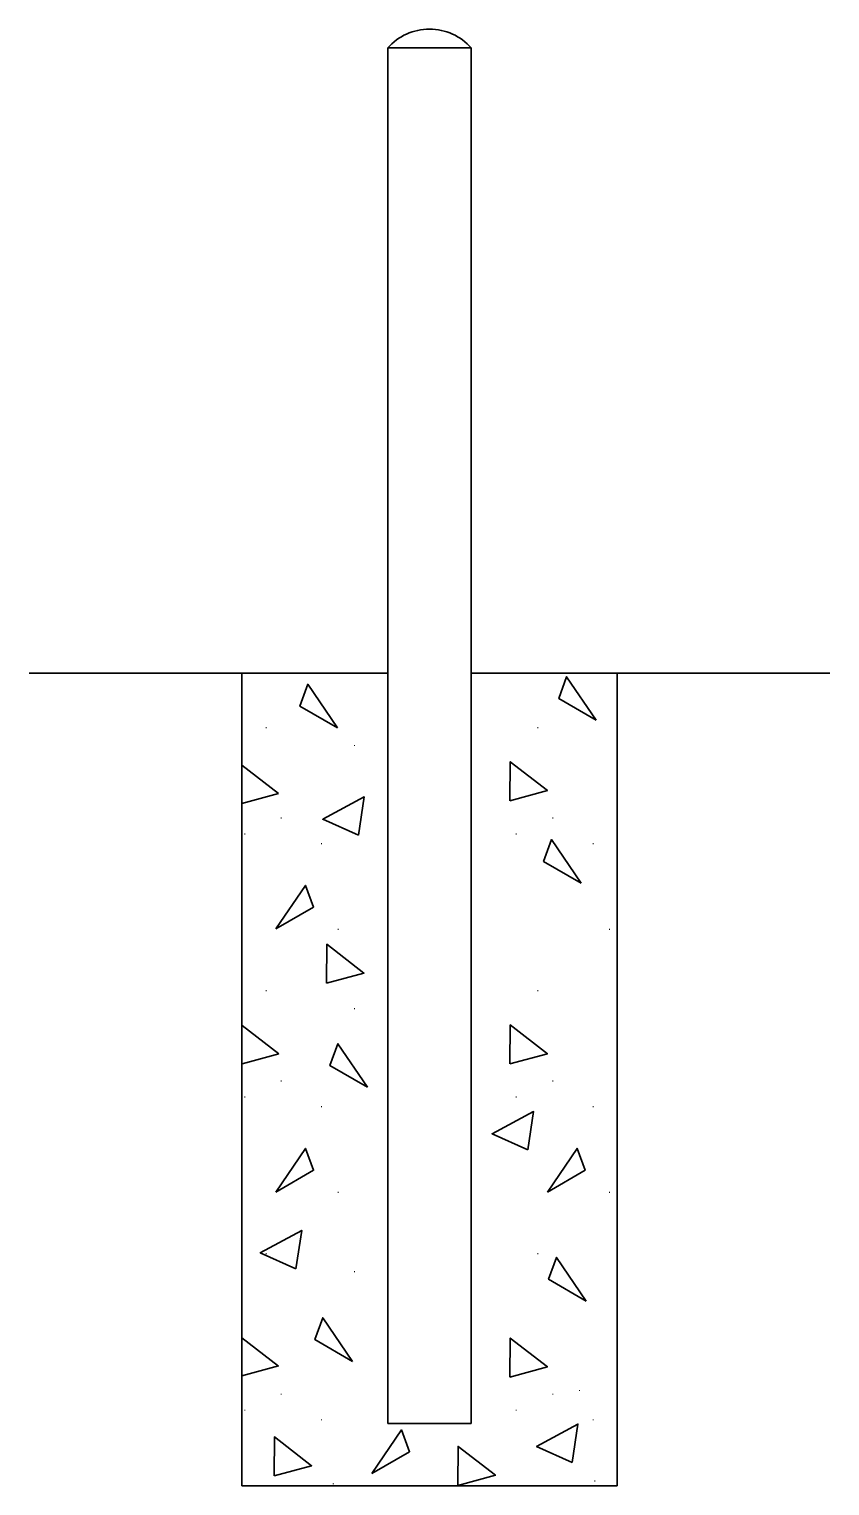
# Model space of a CAD drawing. Extents: x -710.5 to -627.8, y 628.4 to 673.9.
# Drawn here: x -670.97 to -667.77, y 651.78 to 657.61 of the extents above; entities that cross this region are included whole.
import ezdxf

# ---------------------------------------------------------------- set-up
doc = ezdxf.new("R2010")
doc.units = 0
doc.layers.add('es_DETAIL', color=7, linetype='Continuous')

msp = doc.modelspace()

# ---------------------------------------------------------------- linework, layer by layer
at = {"layer": 'es_DETAIL'}
for p, q in [((-669.5323, 652.0337), (-669.5323, 657.5337)), ((-669.5323, 657.5337), (-669.199, 657.5337)), ((-669.199, 652.0337), (-669.199, 657.5337)), ((-670.9656, 655.0337), (-669.5323, 655.0337)), ((-670.1156, 651.7837), (-670.1156, 655.0337)), ((-669.199, 655.0337), (-667.7656, 655.0337)), ((-668.6156, 651.7837), (-668.6156, 655.0337)), ((-669.5323, 652.0337), (-669.199, 652.0337)), ((-670.1156, 651.7837), (-668.6156, 651.7837))]:
    msp.add_line(p, q, dxfattribs=at)
for points in [[(-668.699, 654.8452), (-668.8176, 655.0194), (-668.8493, 654.9323)], [(-669.7337, 654.8151), (-669.8523, 654.9892), (-669.884, 654.9022)], [(-669.0442, 654.523), (-669.043, 654.6791), (-668.8942, 654.5639)], [(-669.65, 654.3852), (-669.7922, 654.4497), (-669.6264, 654.5388)], [(-668.7593, 654.1938), (-668.8779, 654.368), (-668.9096, 654.2809)], [(-669.9793, 654.0108), (-669.8606, 654.1849), (-669.829, 654.0979)], [(-669.7775, 653.7935), (-669.7763, 653.9496), (-669.6275, 653.8344)], [(-669.0442, 653.4709), (-669.043, 653.627), (-668.8942, 653.5118)], [(-669.6131, 653.3774), (-669.7318, 653.5516), (-669.7635, 653.4646)], [(-668.9731, 653.1271), (-669.1152, 653.1916), (-668.9495, 653.2807)], [(-669.9793, 652.9587), (-669.8606, 653.1329), (-669.829, 653.0458)], [(-668.8942, 652.9587), (-668.7756, 653.1329), (-668.7439, 653.0458)], [(-669.8998, 652.6512), (-670.042, 652.7158), (-669.8763, 652.8049)], [(-668.7392, 652.5229), (-668.8578, 652.6971), (-668.8895, 652.61)], [(-669.6734, 652.2816), (-669.7921, 652.4558), (-669.8237, 652.3687)], [(-669.0442, 652.2188), (-669.043, 652.3749), (-668.8942, 652.2597)], [(-668.7958, 651.877), (-668.9379, 651.9416), (-668.7722, 652.0307)], [(-669.9867, 651.8233), (-669.9855, 651.9794), (-669.8367, 651.8642)], [(-669.5957, 651.8332), (-669.4771, 652.0074), (-669.4454, 651.9204)], [(-669.2523, 651.7851), (-669.2511, 651.9413), (-669.1024, 651.8261)]]:
    msp.add_lwpolyline(points, close=True, dxfattribs=at)
for points in [[(-670.1152, 654.6651), (-669.9688, 654.5518)], [(-669.9688, 654.5518), (-670.1152, 654.5118)], [(-670.1139, 653.6252), (-669.9675, 653.5118)], [(-669.9675, 653.5118), (-670.1139, 653.4719)], [(-670.1155, 652.376), (-669.9692, 652.2627)], [(-669.9689, 652.2634), (-670.1152, 652.2235)]]:
    msp.add_lwpolyline(points, dxfattribs=at)
msp.add_arc((-669.3656, 657.3868), 0.2222, 41.39314, 138.60686, dxfattribs=at)

# ---------------------------------------------------------------- texts
for p in [(-670.0243, 654.8135), (-668.9392, 654.8135), (-669.6708, 654.7417), (-669.9641, 654.4521), (-668.879, 654.4521), (-670.1102, 654.3881), (-669.8031, 654.3493), (-669.0251, 654.3881), (-668.718, 654.3493), (-669.7367, 654.0068), (-668.6516, 654.0068), (-670.0243, 653.7614), (-668.9392, 653.7614), (-669.6708, 653.6896), (-669.9641, 653.4), (-668.879, 653.4), (-670.1102, 653.336), (-669.0251, 653.336), (-669.8031, 653.2972), (-668.718, 653.2972), (-669.7367, 652.9547), (-668.6516, 652.9547), (-670.0243, 652.7094), (-668.9392, 652.7094), (-669.6708, 652.6376), (-669.9641, 652.1479), (-668.879, 652.1479), (-668.7715, 652.1624), (-670.1102, 652.0839), (-669.0251, 652.0839), (-669.8031, 652.0451), (-668.718, 652.0451), (-669.7559, 651.7894), (-668.7113, 651.801)]:
    msp.add_text('.', height=0.032, dxfattribs=at).set_placement(p)

doc.saveas('drawing.dxf')
